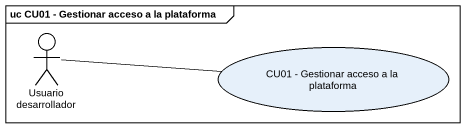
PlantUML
@startuml
mainframe uc CU01 - Gestionar acceso a la plataforma
actor "Usuario desarrollador" as Usuario_desarrollador
usecase "CU01 - Gestionar acceso a la plataforma" as CU01_Gestionar_acceso_a_la
Usuario_desarrollador -right- CU01_Gestionar_acceso_a_la
@enduml
